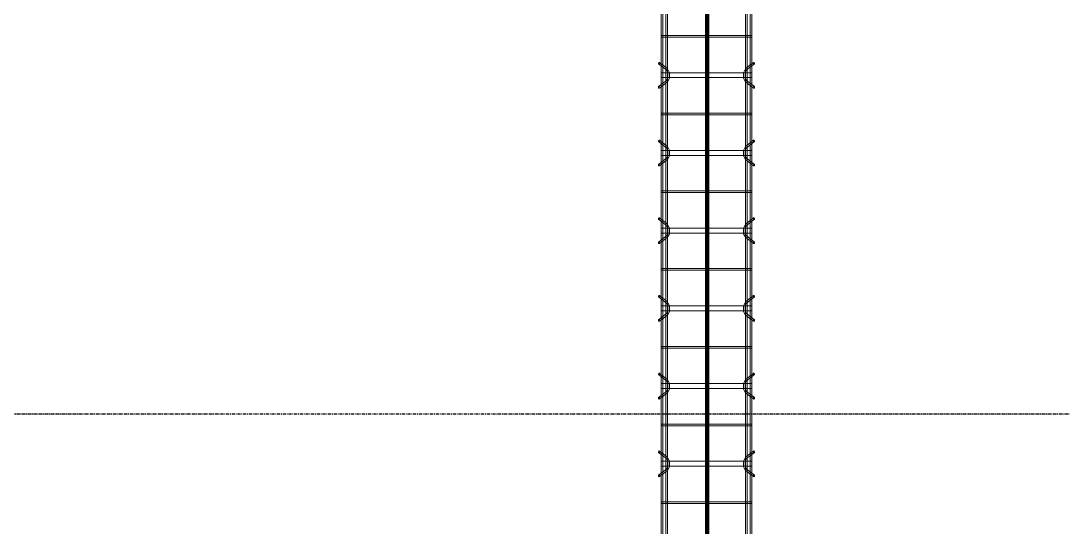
# Model space of a CAD drawing. Header units: inches. Extents: x -19229 to -222, y -6301 to 12387.
# Drawn here: x -3756.3 to -3595.3, y 11265.7 to 11343.9 of the extents above; entities that cross this region are included whole.
import ezdxf

# ---------------------------------------------------------------- set-up
doc = ezdxf.new("R2010")
doc.units = ezdxf.units.IN
doc.header["$MEASUREMENT"] = 0
doc.linetypes.add('Grid Line 1_2_', pattern=[0.875, 0.5, -0.125, 0.125, -0.125])
for name, color, linetype, lineweight in [('A-GENM', 13, 'Continuous', 9), ('S-BEAM', 12, 'Continuous', 9), ('S-GRID', 1, 'Continuous', 9)]:
    doc.layers.add(name, color=color, linetype=linetype, lineweight=lineweight)

# ---------------------------------------------------------------- blocks, each defined once
blk = doc.blocks.new('Dowel bar assembly - Dowel bar assembly-671091-SLAB ON GROUND JOINTS')
at = {"layer": 'S-BEAM'}
for p, q in [((1524, 1.98), (0, 1.98)), ((0, 1.72), (1524, 1.72)), ((1367.87, 1.99), (1367.87, -12.01)), ((1368.13, 1.99), (1367.87, 1.99)), ((1367.87, 1.99), (1368.13, 1.99)), ((1368.13, -12.01), (1368.13, 1.99)), ((1372.02, 2.23), (1372.97, 1.03)), ((1373.18, 1.19), (1372.23, 2.39)), ((1373.62, 1.99), (1373.62, -12.01)), ((1374.38, 1.99), (1373.62, 1.99)), ((1373.62, 1.99), (1374.38, 1.99)), ((1374.38, -12.01), (1374.38, 1.99)), ((1375.76, 2.39), (1374.81, 1.19)), ((1375.01, 1.03), (1375.96, 2.23)), ((1379.87, 1.99), (1379.87, -12.01)), ((1380.13, 1.99), (1379.87, 1.99)), ((1379.87, 1.99), (1380.13, 1.99)), ((1380.13, -12.01), (1380.13, 1.99)), ((1384.02, 2.23), (1384.97, 1.03)), ((1385.18, 1.19), (1384.23, 2.39)), ((1385.62, 1.99), (1385.62, -12.01)), ((1386.38, 1.99), (1385.62, 1.99)), ((1385.62, 1.99), (1386.38, 1.99)), ((1386.38, -12.01), (1386.38, 1.99)), ((1387.76, 2.39), (1386.81, 1.19)), ((1387.01, 1.03), (1387.96, 2.23)), ((1391.87, 1.99), (1391.87, -12.01)), ((1392.13, 1.99), (1391.87, 1.99)), ((1391.87, 1.99), (1392.13, 1.99)), ((1392.13, -12.01), (1392.13, 1.99)), ((1396.02, 2.23), (1396.97, 1.03)), ((1397.18, 1.19), (1396.23, 2.39)), ((1397.62, 1.99), (1397.62, -12.01)), ((1398.38, 1.99), (1397.62, 1.99)), ((1397.62, 1.99), (1398.38, 1.99)), ((1398.38, -12.01), (1398.38, 1.99)), ((1399.76, 2.39), (1398.81, 1.19)), ((1399.01, 1.03), (1399.96, 2.23)), ((1403.87, 1.99), (1403.87, -12.01)), ((1404.13, 1.99), (1403.87, 1.99)), ((1403.87, 1.99), (1404.13, 1.99)), ((1404.13, -12.01), (1404.13, 1.99)), ((1408.02, 2.23), (1408.97, 1.03)), ((1409.18, 1.19), (1408.23, 2.39)), ((1409.62, 1.99), (1409.62, -12.01)), ((1410.38, 1.99), (1409.62, 1.99)), ((1409.62, 1.99), (1410.38, 1.99)), ((1410.38, -12.01), (1410.38, 1.99)), ((1411.76, 2.39), (1410.81, 1.19)), ((1411.01, 1.03), (1411.96, 2.23)), ((1415.87, 1.99), (1415.87, -12.01)), ((1416.13, 1.99), (1415.87, 1.99)), ((1415.87, 1.99), (1416.13, 1.99)), ((1416.13, -12.01), (1416.13, 1.99)), ((1420.02, 2.23), (1420.97, 1.03)), ((1421.18, 1.19), (1420.23, 2.39)), ((1421.62, 1.99), (1421.62, -12.01)), ((1422.38, 1.99), (1421.62, 1.99)), ((1421.62, 1.99), (1422.38, 1.99)), ((1422.38, -12.01), (1422.38, 1.99)), ((1423.76, 2.39), (1422.81, 1.19)), ((1423.01, 1.03), (1423.96, 2.23)), ((1427.87, 1.99), (1427.87, -12.01)), ((1428.13, 1.99), (1427.87, 1.99)), ((1427.87, 1.99), (1428.13, 1.99)), ((1428.13, -12.01), (1428.13, 1.99)), ((1432.02, 2.23), (1432.97, 1.03)), ((1433.18, 1.19), (1432.23, 2.39)), ((1433.62, 1.99), (1433.62, -12.01)), ((1434.38, 1.99), (1433.62, 1.99)), ((1433.62, 1.99), (1434.38, 1.99)), ((1434.38, -12.01), (1434.38, 1.99)), ((1435.76, 2.39), (1434.81, 1.19)), ((1435.01, 1.03), (1435.96, 2.23)), ((1439.87, 1.99), (1439.87, -12.01)), ((1440.13, 1.99), (1439.87, 1.99)), ((1439.87, 1.99), (1440.13, 1.99)), ((1440.13, -12.01), (1440.13, 1.99)), ((1524, 1.25), (0, 1.25)), ((0, 0.99), (1524, 0.99)), ((1524, -11.01), (0, -11.01)), ((1372.97, -11.05), (1372.02, -12.25)), ((1372.23, -12.41), (1373.18, -11.21)), ((1374.81, -11.21), (1375.76, -12.41)), ((1375.96, -12.25), (1375.01, -11.05)), ((1384.97, -11.05), (1384.02, -12.25)), ((1384.23, -12.41), (1385.18, -11.21)), ((1386.81, -11.21), (1387.76, -12.41)), ((1387.96, -12.25), (1387.01, -11.05)), ((1396.97, -11.05), (1396.02, -12.25)), ((1396.23, -12.41), (1397.18, -11.21)), ((1398.81, -11.21), (1399.76, -12.41)), ((1399.96, -12.25), (1399.01, -11.05)), ((1408.97, -11.05), (1408.02, -12.25)), ((1408.23, -12.41), (1409.18, -11.21)), ((1410.81, -11.21), (1411.76, -12.41)), ((1411.96, -12.25), (1411.01, -11.05)), ((1420.97, -11.05), (1420.02, -12.25)), ((1420.23, -12.41), (1421.18, -11.21)), ((1422.81, -11.21), (1423.76, -12.41)), ((1423.96, -12.25), (1423.01, -11.05)), ((1432.97, -11.05), (1432.02, -12.25)), ((1432.23, -12.41), (1433.18, -11.21)), ((1434.81, -11.21), (1435.76, -12.41)), ((1435.96, -12.25), (1435.01, -11.05)), ((0, -11.27), (1524, -11.27)), ((1524, -11.74), (0, -11.74)), ((0, -12), (1524, -12)), ((1368.13, -12.01), (1367.87, -12.01)), ((1367.87, -12.01), (1368.13, -12.01)), ((1374.38, -12.01), (1373.62, -12.01)), ((1373.62, -12.01), (1374.38, -12.01)), ((1380.13, -12.01), (1379.87, -12.01)), ((1379.87, -12.01), (1380.13, -12.01)), ((1386.38, -12.01), (1385.62, -12.01)), ((1385.62, -12.01), (1386.38, -12.01)), ((1392.13, -12.01), (1391.87, -12.01)), ((1391.87, -12.01), (1392.13, -12.01)), ((1398.38, -12.01), (1397.62, -12.01)), ((1397.62, -12.01), (1398.38, -12.01)), ((1404.13, -12.01), (1403.87, -12.01)), ((1403.87, -12.01), (1404.13, -12.01)), ((1410.38, -12.01), (1409.62, -12.01)), ((1409.62, -12.01), (1410.38, -12.01)), ((1416.13, -12.01), (1415.87, -12.01)), ((1415.87, -12.01), (1416.13, -12.01)), ((1422.38, -12.01), (1421.62, -12.01)), ((1421.62, -12.01), (1422.38, -12.01)), ((1428.13, -12.01), (1427.87, -12.01)), ((1427.87, -12.01), (1428.13, -12.01)), ((1434.38, -12.01), (1433.62, -12.01)), ((1433.62, -12.01), (1434.38, -12.01)), ((1440.13, -12.01), (1439.87, -12.01)), ((1439.87, -12.01), (1440.13, -12.01))]:
    blk.add_line(p, q, dxfattribs=at)
at = {"layer": 'S-BEAM', "flags": 128}
for points in [[(1372.97, 1.03), (1373.53, 0.73), (1374.39, 0.72), (1374.97, 0.99), (1375.01, 1.03)], [(1373.18, 1.19), (1373.62, 0.97), (1374.38, 0.98), (1374.81, 1.19)], [(1384.97, 1.03), (1385.53, 0.73), (1386.39, 0.72), (1386.97, 0.99), (1387.01, 1.03)], [(1385.18, 1.19), (1385.62, 0.97), (1386.38, 0.98), (1386.81, 1.19)], [(1396.97, 1.03), (1397.53, 0.73), (1398.39, 0.72), (1398.97, 0.99), (1399.01, 1.03)], [(1397.18, 1.19), (1397.62, 0.97), (1398.38, 0.98), (1398.81, 1.19)], [(1408.97, 1.03), (1409.53, 0.73), (1410.39, 0.72), (1410.97, 0.99), (1411.01, 1.03)], [(1409.18, 1.19), (1409.62, 0.97), (1410.38, 0.98), (1410.81, 1.19)], [(1420.97, 1.03), (1421.53, 0.73), (1422.39, 0.72), (1422.97, 0.99), (1423.01, 1.03)], [(1421.18, 1.19), (1421.62, 0.97), (1422.38, 0.98), (1422.81, 1.19)], [(1432.97, 1.03), (1433.53, 0.73), (1434.39, 0.72), (1434.97, 0.99), (1435.01, 1.03)], [(1433.18, 1.19), (1433.62, 0.97), (1434.38, 0.98), (1434.81, 1.19)], [(1372.97, -11.05), (1373.53, -10.75), (1374.39, -10.74), (1374.97, -11.01), (1375.01, -11.05)], [(1373.18, -11.21), (1373.62, -10.99), (1374.38, -11), (1374.81, -11.21)], [(1384.97, -11.05), (1385.53, -10.75), (1386.39, -10.74), (1386.97, -11.01), (1387.01, -11.05)], [(1385.18, -11.21), (1385.62, -10.99), (1386.38, -11), (1386.81, -11.21)], [(1396.97, -11.05), (1397.53, -10.75), (1398.39, -10.74), (1398.97, -11.01), (1399.01, -11.05)], [(1397.18, -11.21), (1397.62, -10.99), (1398.38, -11), (1398.81, -11.21)], [(1408.97, -11.05), (1409.53, -10.75), (1410.39, -10.74), (1410.97, -11.01), (1411.01, -11.05)], [(1409.18, -11.21), (1409.62, -10.99), (1410.38, -11), (1410.81, -11.21)], [(1420.97, -11.05), (1421.53, -10.75), (1422.39, -10.74), (1422.97, -11.01), (1423.01, -11.05)], [(1421.18, -11.21), (1421.62, -10.99), (1422.38, -11), (1422.81, -11.21)], [(1432.97, -11.05), (1433.53, -10.75), (1434.39, -10.74), (1434.97, -11.01), (1435.01, -11.05)], [(1433.18, -11.21), (1433.62, -10.99), (1434.38, -11), (1434.81, -11.21)]]:
    blk.add_lwpolyline(points, dxfattribs=at)
at = {"layer": 'S-BEAM'}
for centre, major_axis, start_param, end_param in [((1372.12, 2.31), (0.101, 0.08), 5.709265, 8.850858), ((1372.12, 2.31), (0.101, 0.08), 2.567673, 5.709265), ((1375.86, 2.31), (-0.101, 0.08), 3.715513, 6.857105), ((1375.86, 2.31), (-0.101, 0.08), 0.57392, 3.715513), ((1384.12, 2.31), (0.101, 0.08), 5.709265, 8.850858), ((1384.12, 2.31), (0.101, 0.08), 2.567673, 5.709265), ((1387.86, 2.31), (-0.101, 0.08), 3.715513, 6.857105), ((1387.86, 2.31), (-0.101, 0.08), 0.57392, 3.715513), ((1396.12, 2.31), (0.101, 0.08), 5.709265, 8.850858), ((1396.12, 2.31), (0.101, 0.08), 2.567673, 5.709265), ((1399.86, 2.31), (-0.101, 0.08), 3.715513, 6.857105), ((1399.86, 2.31), (-0.101, 0.08), 0.57392, 3.715513), ((1408.12, 2.31), (0.101, 0.08), 5.709265, 8.850858), ((1408.12, 2.31), (0.101, 0.08), 2.567673, 5.709265), ((1411.86, 2.31), (-0.101, 0.08), 3.715513, 6.857105), ((1411.86, 2.31), (-0.101, 0.08), 0.57392, 3.715513), ((1420.12, 2.31), (0.101, 0.08), 5.709265, 8.850858), ((1420.12, 2.31), (0.101, 0.08), 2.567673, 5.709265), ((1423.86, 2.31), (-0.101, 0.08), 3.715513, 6.857105), ((1423.86, 2.31), (-0.101, 0.08), 0.57392, 3.715513), ((1432.12, 2.31), (0.101, 0.08), 5.709265, 8.850858), ((1432.12, 2.31), (0.101, 0.08), 2.567673, 5.709265), ((1435.86, 2.31), (-0.101, 0.08), 3.715513, 6.857105), ((1435.86, 2.31), (-0.101, 0.08), 0.57392, 3.715513), ((1372.12, -12.33), (-0.101, 0.08), 3.715513, 6.857105), ((1372.12, -12.33), (-0.101, 0.08), 0.57392, 3.715513), ((1375.86, -12.33), (0.101, 0.08), 5.709265, 8.850858), ((1375.86, -12.33), (0.101, 0.08), 2.567673, 5.709265), ((1384.12, -12.33), (-0.101, 0.08), 3.715513, 6.857105), ((1384.12, -12.33), (-0.101, 0.08), 0.57392, 3.715513), ((1387.86, -12.33), (0.101, 0.08), 5.709265, 8.850858), ((1387.86, -12.33), (0.101, 0.08), 2.567673, 5.709265), ((1396.12, -12.33), (-0.101, 0.08), 3.715513, 6.857105), ((1396.12, -12.33), (-0.101, 0.08), 0.57392, 3.715513), ((1399.86, -12.33), (0.101, 0.08), 5.709265, 8.850858), ((1399.86, -12.33), (0.101, 0.08), 2.567673, 5.709265), ((1408.12, -12.33), (-0.101, 0.08), 3.715513, 6.857105), ((1408.12, -12.33), (-0.101, 0.08), 0.57392, 3.715513), ((1411.86, -12.33), (0.101, 0.08), 5.709265, 8.850858), ((1411.86, -12.33), (0.101, 0.08), 2.567673, 5.709265), ((1420.12, -12.33), (-0.101, 0.08), 3.715513, 6.857105), ((1420.12, -12.33), (-0.101, 0.08), 0.57392, 3.715513), ((1423.86, -12.33), (0.101, 0.08), 5.709265, 8.850858), ((1423.86, -12.33), (0.101, 0.08), 2.567673, 5.709265), ((1432.12, -12.33), (-0.101, 0.08), 3.715513, 6.857105), ((1432.12, -12.33), (-0.101, 0.08), 0.57392, 3.715513), ((1435.86, -12.33), (0.101, 0.08), 5.709265, 8.850858), ((1435.86, -12.33), (0.101, 0.08), 2.567673, 5.709265)]:
    blk.add_ellipse(centre, major_axis=major_axis, ratio=0.816528, start_param=start_param, end_param=end_param, dxfattribs=at)

msp = doc.modelspace()

# ---------------------------------------------------------------- linework, layer by layer
at = {"layer": 'A-GENM'}
for p, q in [((-3650.57292, 9901.1894), (-3650.57292, 11426.9894)), ((-3650.51315, 11426.9894), (-3650.51315, 9901.1894)), ((-3650.51315, 11426.9894), (-3650.51315, 9901.1894)), ((-3650.49529, 11426.9894), (-3650.49529, 9901.1894)), ((-3650.48604, 9901.1894), (-3650.48604, 11426.9894)), ((-3650.47378, 9901.1894), (-3650.47378, 11426.9894)), ((-3650.47378, 11426.9894), (-3650.47378, 9901.1894)), ((-3650.40841, 9901.1894), (-3650.40841, 11426.9894)), ((-3650.35974, 9901.1894), (-3650.35974, 11426.9894)), ((-3650.27286, 11426.9894), (-3650.27286, 9901.1894)), ((-3650.15882, 9901.1894), (-3650.15882, 11426.9894)), ((-3650.15882, 9901.1894), (-3650.15882, 11426.9894)), ((-3650.15125, 9901.1894), (-3650.15125, 11426.9894)), ((-3650.14972, 9901.1894), (-3650.14972, 11426.9894)), ((-3650.11944, 11426.9894), (-3650.11944, 9901.1894)), ((-3650.11944, 11426.9894), (-3650.11944, 9901.1894)), ((-3650.06436, 9901.1894), (-3650.06436, 11426.9894)), ((-3650.06284, 9901.1894), (-3650.06284, 11426.9894))]:
    msp.add_line(p, q, dxfattribs=at)
at = {"layer": 'S-GRID', "linetype": 'Grid Line 1_2_', "lineweight": 30}
msp.add_line((-1777.2452, 11283.1894), (-4038.05123, 11283.1894), dxfattribs=at)

# ---------------------------------------------------------------- block references
at = {"layer": 'S-BEAM', "rotation": 89.99999999999991}
msp.add_blockref('Dowel bar assembly - Dowel bar assembly-671091-SLAB ON GROUND JOINTS', (-3655.42348, 9901.50636), dxfattribs=at)

doc.saveas('drawing.dxf')
